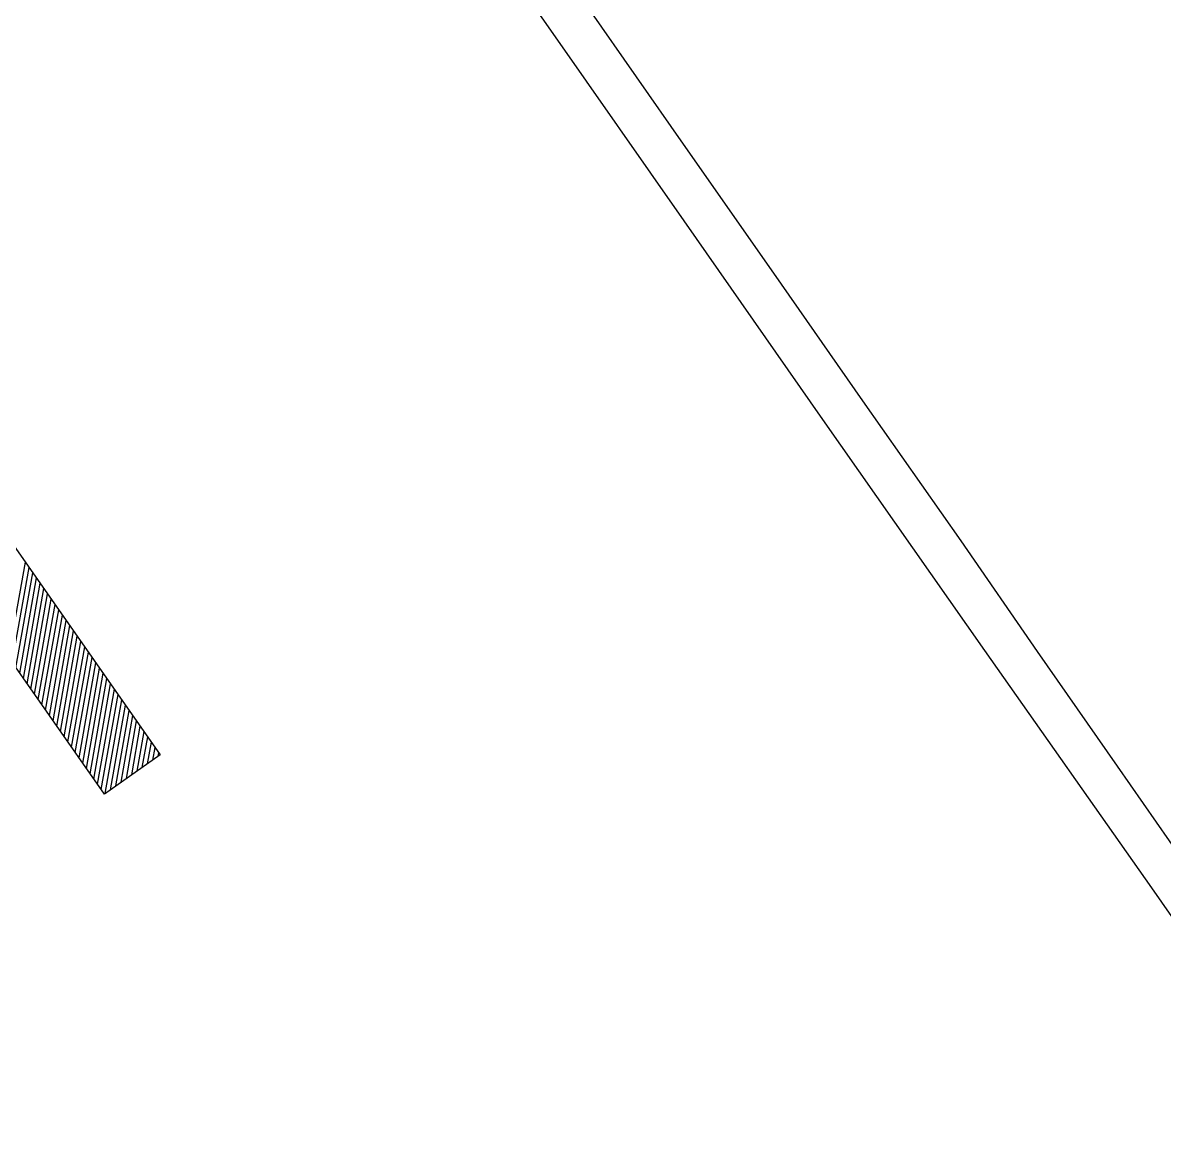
# Model space of a CAD drawing. Header units: millimetres. Extents: x 152904052 to 153933663, y 538271515 to 539240469.
# Drawn here: x 153530912 to 153531705, y 539114528 to 539115310 of the extents above; entities that cross this region are included whole.
import ezdxf

# ---------------------------------------------------------------- set-up
doc = ezdxf.new("R2010")
doc.units = ezdxf.units.MM
doc.layers.add('BORD', color=7, linetype='Continuous')

msp = doc.modelspace()

# ---------------------------------------------------------------- linework, layer by layer
at = {"layer": 'BORD', "color": 133}
for p, q in [((153530902.35, 539114869.45), (153530914.01, 539114935.54)), ((153530904.93, 539114865.77), (153530916.58, 539114931.87)), ((153530907.5, 539114862.1), (153530919.16, 539114928.19)), ((153530910.08, 539114858.42), (153530921.73, 539114924.51)), ((153530912.65, 539114854.74), (153530924.31, 539114920.83)), ((153530915.23, 539114851.06), (153530926.88, 539114917.15)), ((153530917.8, 539114847.38), (153530929.46, 539114913.48)), ((153530920.38, 539114843.71), (153530932.03, 539114909.8)), ((153530922.96, 539114840.03), (153530934.61, 539114906.12)), ((153530925.53, 539114836.35), (153530937.18, 539114902.44)), ((153530928.11, 539114832.67), (153530939.76, 539114898.76)), ((153530930.68, 539114828.99), (153530942.34, 539114895.08)), ((153530933.26, 539114825.32), (153530944.91, 539114891.41)), ((153530935.83, 539114821.64), (153530947.49, 539114887.73)), ((153530938.41, 539114817.96), (153530950.06, 539114884.05)), ((153530940.98, 539114814.28), (153530952.64, 539114880.37)), ((153530943.56, 539114810.6), (153530955.21, 539114876.69)), ((153530946.13, 539114806.92), (153530957.79, 539114873.02)), ((153530948.71, 539114803.25), (153530960.36, 539114869.34)), ((153530951.29, 539114799.57), (153530962.94, 539114865.66)), ((153530953.86, 539114795.89), (153530965.51, 539114861.98)), ((153530956.44, 539114792.21), (153530968.09, 539114858.3)), ((153530959.01, 539114788.53), (153530970.67, 539114854.63)), ((153530961.59, 539114784.86), (153530973.24, 539114850.95)), ((153530964.16, 539114781.18), (153530975.82, 539114847.27)), ((153530966.74, 539114777.5), (153530978.39, 539114843.59)), ((153530969.5, 539114774.88), (153530980.97, 539114839.91)), ((153530973.18, 539114777.46), (153530983.54, 539114836.24)), ((153530976.86, 539114780.03), (153530986.12, 539114832.56)), ((153530980.53, 539114782.61), (153530988.69, 539114828.88)), ((153530984.21, 539114785.18), (153530991.27, 539114825.2)), ((153530987.89, 539114787.76), (153530993.84, 539114821.52)), ((153530991.57, 539114790.33), (153530996.42, 539114817.84)), ((153530995.25, 539114792.91), (153530998.99, 539114814.17)), ((153530998.92, 539114795.48), (153531001.57, 539114810.49)), ((153531002.6, 539114798.06), (153531004.15, 539114806.81)), ((153531006.28, 539114800.63), (153531006.72, 539114803.13))]:
    msp.add_line(p, q, dxfattribs=at)
at = {"layer": 'BORD', "color": 133, "ltscale": 10, "flags": 128}
for points in [[(153531823.07, 539114527.74), (153531696.45, 539114709.17), (153531580.41, 539114874.11), (153531467.8, 539115034.69), (153531371.56, 539115172.56), (153531280.59, 539115302.71), (153531174.9, 539115453.75), (153531067.41, 539115606.96), (153530951.05, 539115773.7), (153530896.27, 539115852.76), (153530786.57, 539116009.15), (153530678.62, 539116163.3), (153530559.92, 539116332.7), (153530461.08, 539116474.58), (153530328.67, 539116662.68), (153530213.16, 539116827.56)], [(153531305.65, 539115319.46), (153531370.77, 539115225.86), (153531433.62, 539115136.17), (153531495.49, 539115047.59), (153531563.73, 539114950.28), (153531616.65, 539114873.54), (153531672.22, 539114793.82), (153531735.45, 539114703.09)]]:
    msp.add_lwpolyline(points, dxfattribs=at)
at = {"layer": 'BORD', "color": 133, "linetype": 'Continuous', "ltscale": 0.3}
msp.add_lwpolyline([(153530778.32, 539115129.32), (153531007.75, 539114801.66), (153530968.88, 539114774.44), (153530739.45, 539115102.11)], close=True, dxfattribs=at)

doc.saveas('drawing.dxf')
